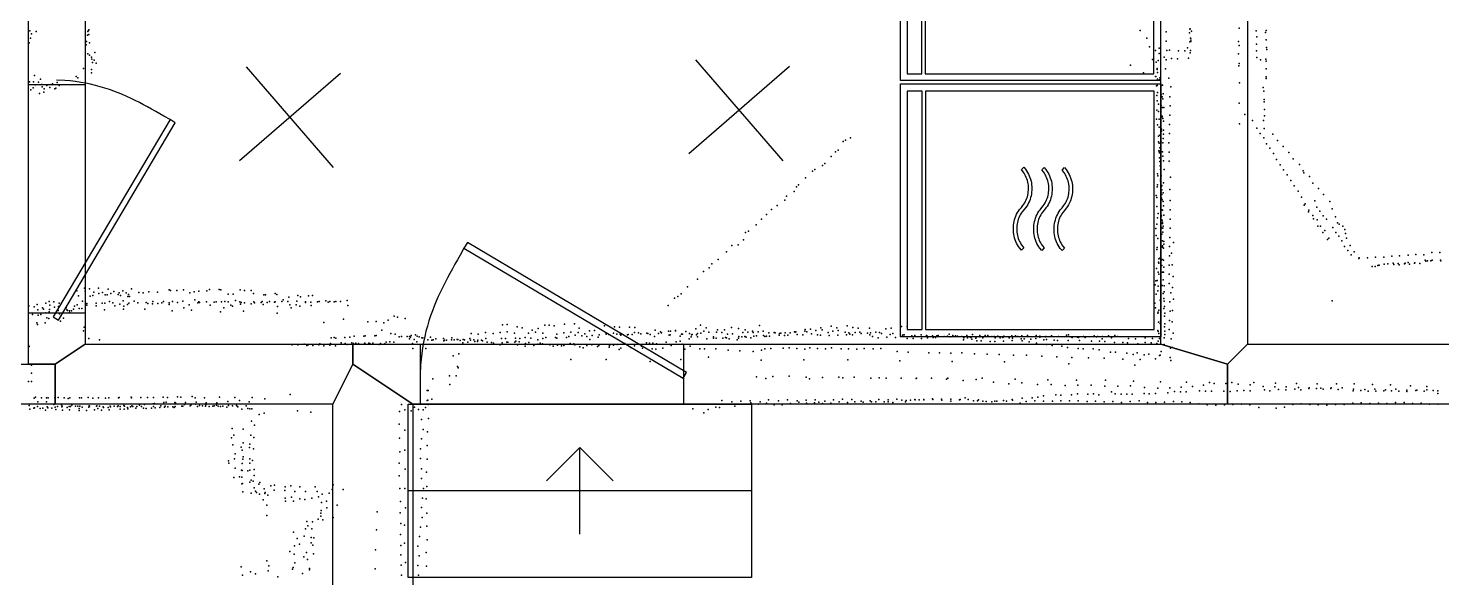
# Model space of a CAD drawing. Header units: millimetres. Extents: x -49251 to 3173, y -44712 to 7447.
# Drawn here: x -8920 to -4682, y -8664 to -7017 of the extents above; entities that cross this region are included whole.
import ezdxf

# ---------------------------------------------------------------- set-up
doc = ezdxf.new("R2010")
doc.units = ezdxf.units.MM
for name, color, linetype in [('DOORS', 7, 'Continuous'), ('OBJECTS', 8, 'Continuous'), ('P', 9, 'Continuous'), ('PANOS', 10, 'Continuous'), ('ROOMS', 1, 'Continuous'), ('STRUCTS', 4, 'Continuous'), ('WALLS', 3, 'Continuous')]:
    doc.layers.add(name, color=color, linetype=linetype)

# ---------------------------------------------------------------- blocks, each defined once
blk = doc.blocks.new('Washer_66')
for points in [[(-344.9, -321.5), (-344.9, 389.3)], [(-344.9, 389.3), (345.2, 389.3)], [(345.2, 389.3), (345.2, -321.5)], [(-324.9, 369.3), (-324.9, -316.5)], [(325.2, 369.3), (-324.9, 369.3)], [(325.2, -316.5), (325.2, 369.3)], [(-75.9, -1.4), (-75.1, 9.1), (-74.1, 15.8), (-72.6, 22.3), (-70.9, 28.7), (-68.8, 35), (-66.4, 41.1), (-63.8, 47.2), (-61, 53.1), (-57.9, 59), (-54.7, 64.8), (-51.3, 70.5), (-47.8, 76.1), (-44.1, 81.7), (-40.4, 87.2), (-36.7, 92.7), (-32.9, 98.2), (-29.2, 103.6), (-25.4, 109), (-21.7, 114.4), (-18.1, 119.8), (-14.6, 125.3), (-11.2, 130.7), (-7.9, 136.1), (1.1, 152.4)], [(1.1, 131.8), (0.8, 131.2), (-2.6, 125.5), (-6.1, 119.9), (-9.7, 114.4), (-13.4, 108.9), (-17.1, 103.4), (-20.9, 97.9), (-24.7, 92.5), (-28.5, 87), (-32.2, 81.6), (-35.8, 76.1), (-39.4, 70.7), (-42.8, 65.2), (-46.1, 59.7), (-49.2, 54.1), (-52.1, 48.5), (-54.8, 42.9), (-57.3, 37.2), (-59.5, 31.4), (-61.4, 25.6), (-63, 19.7), (-64.3, 13.7), (-65.2, 7.6), (-65.9, -1.5)], [(1.1, 152.4), (10.2, 136.1), (13.4, 130.7), (16.8, 125.3), (20.4, 119.9), (24, 114.5), (27.7, 109.1), (31.4, 103.6), (35.2, 98.2), (39, 92.8), (42.7, 87.3), (46.4, 81.8), (50.1, 76.2), (53.6, 70.6), (57, 64.9), (60.2, 59.1), (63.3, 53.2), (66.2, 47.3), (68.8, 41.3), (71.2, 35.1), (73.2, 28.8), (75, 22.4), (76.4, 15.9), (77.5, 9.2), (78.3, -1.3)], [(68.3, -1.4), (67.6, 7.7), (66.7, 13.8), (65.4, 19.8), (63.8, 25.7), (61.8, 31.5), (59.6, 37.3), (57.2, 43), (54.4, 48.6), (51.5, 54.2), (48.4, 59.7), (45.1, 65.3), (41.7, 70.7), (38.1, 76.2), (34.5, 81.6), (30.8, 87.1), (27, 92.5), (23.2, 97.9), (19.4, 103.4), (15.7, 108.9), (12, 114.4), (8.4, 119.9), (4.8, 125.5), (1.4, 131.2), (1.1, 131.8)], [(1, -78.6), (-6.5, -78.3), (-11.4, -77.6), (-16.2, -76.6), (-21, -75.4), (-25.6, -73.8), (-30, -72), (-34.3, -69.9), (-38.5, -67.6), (-42.5, -65), (-46.3, -62.2), (-50, -59.2), (-53.4, -55.9), (-56.6, -52.5), (-59.7, -48.8), (-62.5, -45), (-65, -41), (-67.4, -36.8), (-69.4, -32.5), (-71.2, -28), (-72.8, -23.4), (-74, -18.6), (-74.9, -13.8), (-75.6, -8.8), (-75.9, -1.4)], [(-65.9, -1.5), (-65.6, -8.3), (-65, -12.5), (-64.2, -16.7), (-63.1, -20.8), (-61.7, -24.8), (-60.2, -28.7), (-58.3, -32.5), (-56.3, -36.1), (-54.1, -39.6), (-51.6, -42.9), (-49, -46.1), (-46.1, -49.1), (-43.1, -51.9), (-39.9, -54.5), (-36.6, -57), (-33.1, -59.2), (-29.5, -61.2), (-25.7, -63), (-21.8, -64.6), (-17.8, -65.9), (-13.7, -67), (-9.5, -67.8), (-5.2, -68.3), (1.5, -68.6)], [(78.3, -1.3), (77.9, -9.1), (77.3, -14), (76.3, -18.8), (75.1, -23.6), (73.5, -28.2), (71.7, -32.6), (69.6, -36.9), (67.3, -41.1), (64.7, -45.1), (61.9, -49), (58.9, -52.6), (55.7, -56.1), (52.2, -59.3), (48.6, -62.3), (44.7, -65.1), (40.7, -67.7), (36.6, -70.1), (32.2, -72.1), (27.8, -73.9), (23.2, -75.5), (18.4, -76.7), (13.6, -77.6), (8.6, -78.3), (1, -78.7)], [(1.5, -68.6), (8.1, -68.3), (12.3, -67.7), (16.5, -66.9), (20.6, -65.8), (24.6, -64.4), (28.5, -62.9), (32.2, -61), (35.8, -59), (39.3, -56.7), (42.6, -54.3), (45.8, -51.6), (48.8, -48.8), (51.6, -45.8), (54.2, -42.6), (56.7, -39.2), (58.9, -35.7), (60.9, -32.1), (62.7, -28.3), (64.3, -24.4), (65.6, -20.4), (66.6, -16.3), (67.5, -12.1), (68, -7.8), (68.3, -1.4)], [(-344.9, -390.7), (-344.9, -321.5)], [(-324.9, -316.5), (325.2, -316.5)], [(325.2, -326.5), (-324.9, -326.5)], [(-324.9, -326.5), (-324.9, -370.7)], [(325.2, -370.7), (325.2, -326.5)], [(345.2, -321.5), (345.2, -390.7)], [(-324.9, -370.7), (325.2, -370.7)], [(345.2, -390.7), (-344.9, -390.7)]]:
    blk.add_lwpolyline(points)
blk = doc.blocks.new('Dryer_60')
for points in [[(-344.8, -320.8), (-344.8, 389.9)], [(-344.8, 389.9), (345.2, 389.9)], [(345.2, 389.9), (345.2, -320.8)], [(-324.8, 369.9), (-324.8, -315.8)], [(325.2, 369.9), (-324.8, 369.9)], [(325.2, -315.8), (325.2, 369.9)], [(-116, 101.2), (-110.4, 106.3), (-106.1, 109.6), (-101.7, 112.6), (-97.2, 115.2), (-92.6, 117.5), (-87.8, 119.6), (-83, 121.3), (-78.1, 122.7), (-73.1, 123.8), (-68, 124.6), (-63, 125), (-57.9, 125.2), (-52.8, 125), (-47.8, 124.6), (-42.8, 123.8), (-37.8, 122.8), (-32.9, 121.4), (-28, 119.7), (-23.3, 117.7), (-18.6, 115.4), (-14.1, 112.7), (-9.7, 109.8), (-5.5, 106.6), (0.5, 101.2)], [(-6.2, 93.8), (-11.6, 98.6), (-15.3, 101.5), (-19.1, 104.1), (-23.1, 106.4), (-27.2, 108.5), (-31.3, 110.2), (-35.6, 111.8), (-39.9, 113), (-44.3, 113.9), (-48.7, 114.6), (-53.1, 115.1), (-57.6, 115.2), (-62.1, 115.1), (-66.5, 114.7), (-70.9, 114), (-75.3, 113.1), (-79.7, 111.8), (-83.9, 110.4), (-88.1, 108.6), (-92.2, 106.6), (-96.1, 104.3), (-100, 101.7), (-103.7, 98.9), (-109.3, 93.8), (-116, 101.2)], [(0.5, 101.2), (6.1, 96.1), (9.8, 93.3), (13.7, 90.7), (17.6, 88.4), (21.7, 86.3), (25.9, 84.6), (30.1, 83.1), (34.5, 81.9), (38.8, 80.9), (43.3, 80.3), (47.7, 79.9), (52.2, 79.7), (56.6, 79.9), (61.1, 80.3), (65.5, 81), (69.9, 82), (74.2, 83.2), (78.5, 84.7), (82.6, 86.5), (86.7, 88.5), (90.7, 90.9), (94.5, 93.4), (98.2, 96.3), (103.6, 101.2), (110.3, 93.8), (104.3, 88.4), (100.1, 85.1), (95.7, 82.2), (91.2, 79.6), (86.5, 77.3), (81.8, 75.3), (76.9, 73.6), (72, 72.2), (67, 71.1), (62, 70.4), (56.9, 69.9), (51.9, 69.8), (46.8, 69.9), (41.7, 70.4), (36.7, 71.2), (31.7, 72.3), (26.8, 73.7), (22, 75.4), (17.2, 77.4), (12.6, 79.7), (8.1, 82.4), (3.7, 85.3), (-0.6, 88.6), (-6.2, 93.8)], [(-116.6, 40.2), (-111, 45.3), (-106.7, 48.6), (-102.3, 51.6), (-97.8, 54.2), (-93.2, 56.5), (-88.4, 58.6), (-83.6, 60.3), (-78.7, 61.7), (-73.7, 62.8), (-68.7, 63.6), (-63.6, 64), (-58.5, 64.2), (-53.5, 64.1), (-48.4, 63.6), (-43.4, 62.8), (-38.4, 61.8), (-33.5, 60.4), (-28.6, 58.7), (-23.9, 56.7), (-19.2, 54.4), (-14.7, 51.7), (-10.3, 48.8), (-6.1, 45.6), (-0.1, 40.2)], [(-6.9, 32.8), (-12.2, 37.6), (-15.9, 40.5), (-19.7, 43.1), (-23.7, 45.4), (-27.8, 47.5), (-32, 49.3), (-36.2, 50.8), (-40.5, 52), (-44.9, 53), (-49.3, 53.6), (-53.8, 54.1), (-58.2, 54.2), (-62.7, 54.1), (-67.1, 53.7), (-71.6, 53), (-76, 52.1), (-80.3, 50.9), (-84.5, 49.4), (-88.7, 47.6), (-92.8, 45.6), (-96.8, 43.3), (-100.6, 40.7), (-104.3, 37.9), (-109.9, 32.8), (-116.6, 40.2)], [(-0.1, 40.2), (5.5, 35.1), (9.2, 32.3), (13, 29.7), (17, 27.4), (21.1, 25.4), (25.3, 23.6), (29.5, 22.1), (33.8, 20.9), (38.2, 20), (42.6, 19.3), (47.1, 18.9), (51.6, 18.8), (56, 18.9), (60.5, 19.3), (64.9, 20), (69.3, 21), (73.6, 22.2), (77.8, 23.7), (82, 25.5), (86.1, 27.5), (90, 29.9), (93.9, 32.4), (97.6, 35.3), (102.9, 40.2), (109.7, 32.8), (103.7, 27.4), (99.5, 24.1), (95.1, 21.2), (90.6, 18.6), (85.9, 16.3), (81.2, 14.3), (76.3, 12.6), (71.4, 11.2), (66.4, 10.1), (61.4, 9.4), (56.3, 8.9), (51.2, 8.8), (46.2, 8.9), (41.1, 9.4), (36.1, 10.2), (31.1, 11.3), (26.2, 12.7), (21.4, 14.4), (16.6, 16.4), (12, 18.7), (7.5, 21.4), (3.1, 24.3), (-1.2, 27.7), (-6.9, 32.8)], [(-117.3, -20.8), (-111.6, -15.7), (-107.3, -12.4), (-103, -9.4), (-98.5, -6.8), (-93.8, -4.4), (-89.1, -2.4), (-84.2, -0.7), (-79.3, 0.7), (-74.3, 1.8), (-69.3, 2.6), (-64.2, 3), (-59.2, 3.2), (-54.1, 3.1), (-49, 2.6), (-44, 1.8), (-39, 0.8), (-34.1, -0.6), (-29.3, -2.3), (-24.5, -4.3), (-19.9, -6.6), (-15.3, -9.3), (-11, -12.2), (-6.7, -15.4), (-0.8, -20.8)], [(-7.5, -28.2), (-12.8, -23.4), (-16.5, -20.5), (-20.4, -17.9), (-24.3, -15.6), (-28.4, -13.5), (-32.6, -11.7), (-36.8, -10.2), (-41.2, -9), (-45.5, -8), (-50, -7.4), (-54.4, -6.9), (-58.9, -6.8), (-63.3, -6.9), (-67.8, -7.3), (-72.2, -8), (-76.6, -8.9), (-80.9, -10.1), (-85.2, -11.6), (-89.3, -13.4), (-93.4, -15.4), (-97.4, -17.7), (-101.2, -20.3), (-104.9, -23.1), (-110.6, -28.2), (-117.3, -20.8)], [(-0.8, -20.8), (4.9, -25.9), (8.5, -28.7), (12.4, -31.3), (16.4, -33.6), (20.5, -35.6), (24.6, -37.4), (28.9, -38.9), (33.2, -40.1), (37.6, -41), (42, -41.7), (46.5, -42.1), (50.9, -42.2), (55.4, -42.1), (59.8, -41.7), (64.3, -41), (68.6, -40), (73, -38.8), (77.2, -37.3), (81.4, -35.5), (85.5, -33.5), (89.4, -31.1), (93.3, -28.5), (97, -25.7), (102.3, -20.8), (109, -28.2), (103.1, -33.6), (98.8, -36.8), (94.5, -39.8), (89.9, -42.4), (85.3, -44.7), (80.5, -46.7), (75.7, -48.4), (70.8, -49.8), (65.8, -50.9), (60.8, -51.6), (55.7, -52.1), (50.6, -52.2), (45.6, -52.1), (40.5, -51.6), (35.5, -50.8), (30.5, -49.7), (25.6, -48.3), (20.7, -46.6), (16, -44.6), (11.3, -42.3), (6.8, -39.6), (2.4, -36.7), (-1.8, -33.3), (-7.5, -28.2)], [(-344.8, -390.1), (-344.8, -320.8)], [(-324.8, -315.8), (325.2, -315.8)], [(-324.8, -325.8), (-324.8, -370.1)], [(325.2, -325.8), (-324.8, -325.8)], [(325.2, -370.1), (325.2, -325.8)], [(345.2, -320.8), (345.2, -390.1)], [(-324.8, -370.1), (325.2, -370.1)], [(345.2, -390.1), (-344.8, -390.1)]]:
    blk.add_lwpolyline(points)
blk = doc.blocks.new('1-Standard_3C')
for points in [[(-403.982, 5.64828), (253.382, 394.931), (263.573, 377.722), (-393.791, -11.5606), (-403.982, 5.64828)], [(263.573, 377.722), (275.367, 357.142), (283.15, 343.495), (290.844, 329.879), (298.429, 316.269), (305.882, 302.642), (313.184, 288.973), (320.313, 275.239), (327.249, 261.416), (333.971, 247.479), (340.456, 233.405), (346.686, 219.17), (352.638, 204.75), (358.291, 190.121), (363.626, 175.258), (368.62, 160.139), (373.253, 144.738), (377.503, 129.032), (381.351, 112.998), (384.774, 96.6102), (387.752, 79.8457), (390.265, 62.6802), (392.29, 45.0899), (393.807, 27.0508), (395.085, -0.90191)]]:
    blk.add_lwpolyline(points)

msp = doc.modelspace()

# ---------------------------------------------------------------- linework, layer by layer
at = {"layer": 'DOORS'}
for points in [[(-8919.4, -7870.7), (-8919.4, -7185.4), (-8749.4, -7185.4), (-8749.4, -7870.7), (-8919.4, -7870.7)], [(-7744.1, -7964.4), (-6955.6, -7964.4), (-6955.6, -8144.4), (-7744.1, -8144.4), (-7744.1, -7964.4)]]:
    msp.add_lwpolyline(points, dxfattribs=at)
at = {"layer": 'P'}
for p in [(-8915, -7025), (-8910, -7034), (-8896, -7027), (-8741, -7027), (-8739, -7024), (-8738, -7022), (-5586, -7024), (-5508, -7028), (-5438, -7031), (-5437, -7020), (-5436, -7019), (-5432, -7026), (-5289, -7017), (-5238, -7025), (-5210, -7030), (-5208, -7024), (-8917, -7061), (-8913, -7047), (-8746, -7067), (-8745, -7057), (-8742, -7038), (-8738, -7036), (-8736, -7061), (-5566, -7047), (-5558, -7073), (-5508, -7056), (-5444, -7076), (-5437, -7058), (-5435, -7047), (-5434, -7049), (-5434, -7055), (-5434, -7057), (-5291, -7057), (-5289, -7069), (-5237, -7065), (-5236, -7043), (-5208, -7052), (-5207, -7075), (-8741, -7094), (-8736, -7098), (-8730, -7104), (-8729, -7110), (-8722, -7113), (-8720, -7090), (-5549, -7111), (-5540, -7084), (-5538, -7119), (-5532, -7114), (-5529, -7077), (-5529, -7093), (-5514, -7104), (-5508, -7112), (-5506, -7084), (-5498, -7083), (-5492, -7108), (-5474, -7109), (-5471, -7085), (-5452, -7085), (-5441, -7107), (-5436, -7091), (-5435, -7084), (-5435, -7084), (-5291, -7094), (-5237, -7085), (-5236, -7105), (-5225, -7112), (-5209, -7110), (-5208, -7116), (-5206, -7081), (-8901, -7159), (-8754, -7138), (-8730, -7141), (-8730, -7151), (-8727, -7120), (-8716, -7122), (-5615, -7128), (-5576, -7151), (-5535, -7138), (-5535, -7141), (-5534, -7150), (-5510, -7139), (-5290, -7130), (-5289, -7123), (-5208, -7139), (-8916, -7178), (-8912, -7202), (-8905, -7196), (-8904, -7178), (-8899, -7187), (-8889, -7179), (-8883, -7170), (-8879, -7186), (-8878, -7193), (-8872, -7199), (-8864, -7189), (-8855, -7195), (-8847, -7184), (-8840, -7199), (-8837, -7197), (-8833, -7180), (-8827, -7189), (-8776, -7162), (-8771, -7166), (-5540, -7162), (-5539, -7162), (-5537, -7190), (-5535, -7189), (-5534, -7170), (-5528, -7172), (-5527, -7166), (-5525, -7175), (-5524, -7191), (-5519, -7188), (-5500, -7167), (-5494, -7193), (-5288, -7181), (-5217, -7195), (-5208, -7163), (-5208, -7168), (-8886, -7213), (-8873, -7209), (-5536, -7218), (-5535, -7234), (-5534, -7210), (-5531, -7244), (-5523, -7216), (-5520, -7222), (-5518, -7228), (-5517, -7214), (-5497, -7222), (-5289, -7241), (-5215, -7206), (-5214, -7230), (-5214, -7237), (-5536, -7262), (-5531, -7266), (-5523, -7248), (-5520, -7280), (-5520, -7282), (-5519, -7254), (-5518, -7287), (-5515, -7254), (-5497, -7277), (-5496, -7249), (-5272, -7275), (-5213, -7260), (-5213, -7279), (-5537, -7289), (-5534, -7306), (-5529, -7289), (-5529, -7313), (-5522, -7319), (-5522, -7325), (-5516, -7295), (-5516, -7322), (-5498, -7305), (-5288, -7303), (-5249, -7293), (-5236, -7316), (-5216, -7293), (-5214, -7317), (-6477, -7356), (-6470, -7352), (-6455, -7345), (-5531, -7340), (-5531, -7357), (-5529, -7361), (-5527, -7337), (-5524, -7350), (-5523, -7357), (-5518, -7360), (-5517, -7347), (-5516, -7334), (-5500, -7360), (-5498, -7332), (-5226, -7332), (-5215, -7345), (-5207, -7363), (-5189, -7334), (-5175, -7353), (-5158, -7371), (-6513, -7401), (-6500, -7387), (-6492, -7382), (-5530, -7384), (-5529, -7387), (-5528, -7390), (-5528, -7405), (-5527, -7375), (-5525, -7383), (-5519, -7387), (-5518, -7400), (-5516, -7414), (-5499, -7388), (-5499, -7415), (-5197, -7376), (-5187, -7392), (-5178, -7410), (-5141, -7389), (-5128, -7408), (-6569, -7445), (-6562, -7440), (-6539, -7428), (-6532, -7422), (-5534, -7453), (-5527, -7416), (-5526, -7429), (-5525, -7440), (-5525, -7440), (-5524, -7416), (-5514, -7440), (-5167, -7426), (-5157, -7441), (-5146, -7456), (-5109, -7425), (-5098, -7444), (-5096, -7450), (-6617, -7492), (-6611, -7486), (-6590, -7465), (-5535, -7492), (-5534, -7486), (-5533, -7459), (-5525, -7469), (-5525, -7474), (-5523, -7459), (-5522, -7491), (-5521, -7488), (-5516, -7480), (-5497, -7500), (-5495, -7463), (-5135, -7473), (-5125, -7489), (-5079, -7461), (-5069, -7481), (-5052, -7497), (-6652, -7532), (-6647, -7520), (-6624, -7506), (-5538, -7518), (-5536, -7524), (-5523, -7508), (-5522, -7526), (-5521, -7501), (-5521, -7515), (-5520, -7531), (-5517, -7510), (-5517, -7536), (-5496, -7533), (-5113, -7505), (-5103, -7523), (-5063, -7534), (-5037, -7515), (-5018, -7536), (-6706, -7575), (-6691, -7560), (-6675, -7548), (-5536, -7551), (-5534, -7585), (-5532, -7572), (-5523, -7560), (-5522, -7579), (-5521, -7561), (-5519, -7562), (-5516, -7549), (-5515, -7577), (-5496, -7561), (-5095, -7547), (-5092, -7543), (-5082, -7567), (-5081, -7562), (-5069, -7578), (-5057, -7553), (-5048, -7565), (-5038, -7579), (-5011, -7558), (-5001, -7582), (-6760, -7625), (-6737, -7606), (-6721, -7589), (-5539, -7617), (-5536, -7604), (-5521, -7615), (-5520, -7592), (-5519, -7598), (-5519, -7602), (-5518, -7616), (-5517, -7610), (-5496, -7589), (-5496, -7616), (-5067, -7588), (-5056, -7591), (-5054, -7610), (-5046, -7610), (-5033, -7623), (-5028, -7589), (-5009, -7614), (-4995, -7600), (-4990, -7604), (-4979, -7610), (-4973, -7620), (-6810, -7668), (-6791, -7666), (-6775, -7651), (-6769, -7629), (-5538, -7638), (-5533, -7647), (-5521, -7634), (-5519, -7654), (-5519, -7669), (-5518, -7628), (-5518, -7628), (-5515, -7656), (-5515, -7664), (-5497, -7644), (-5486, -7659), (-5039, -7629), (-5025, -7650), (-5021, -7646), (-5000, -7629), (-4991, -7640), (-4982, -7654), (-4971, -7632), (-4968, -7646), (-4957, -7668), (-6851, -7710), (-6826, -7687), (-5536, -7680), (-5535, -7674), (-5530, -7708), (-5526, -7705), (-5524, -7681), (-5520, -7710), (-5519, -7673), (-5516, -7676), (-5516, -7712), (-5498, -7671), (-5498, -7699), (-5492, -7691), (-4974, -7671), (-4964, -7683), (-4954, -7696), (-4945, -7687), (-4931, -7707), (-4930, -7705), (-4905, -7705), (-4881, -7703), (-4856, -7703), (-4832, -7700), (-4809, -7699), (-4783, -7697), (-4760, -7695), (-4736, -7696), (-4732, -7712), (-4712, -7689), (-4711, -7712), (-4688, -7689), (-4686, -7712), (-6895, -7746), (-6878, -7735), (-6870, -7723), (-5537, -7737), (-5532, -7748), (-5531, -7718), (-5530, -7721), (-5530, -7754), (-5521, -7728), (-5519, -7748), (-5516, -7748), (-5515, -7733), (-5499, -7727), (-5499, -7754), (-5490, -7726), (-4891, -7731), (-4882, -7731), (-4874, -7728), (-4870, -7727), (-4855, -7724), (-4844, -7723), (-4828, -7721), (-4826, -7725), (-4813, -7722), (-4810, -7726), (-4794, -7723), (-4792, -7721), (-4783, -7719), (-4779, -7724), (-4764, -7721), (-4763, -7720), (-4748, -7722), (-4730, -7715), (-4725, -7714), (-4715, -7714), (-4685, -7714), (-8751, -7796), (-8709, -7796), (-6943, -7792), (-6913, -7769), (-5541, -7786), (-5539, -7774), (-5535, -7773), (-5532, -7790), (-5520, -7788), (-5517, -7771), (-5514, -7789), (-5499, -7782), (-5489, -7794), (-5487, -7761), (-8857, -7836), (-8843, -7837), (-8774, -7804), (-8769, -7819), (-8757, -7835), (-8749, -7805), (-8736, -7798), (-8734, -7820), (-8726, -7818), (-8723, -7808), (-8708, -7812), (-8697, -7809), (-8689, -7816), (-8683, -7816), (-8680, -7799), (-8676, -7836), (-8672, -7812), (-8663, -7806), (-8650, -7815), (-8647, -7810), (-8643, -7818), (-8636, -7804), (-8635, -7834), (-8626, -7810), (-8621, -7821), (-8619, -7815), (-8616, -7821), (-8610, -7798), (-8602, -7835), (-8588, -7809), (-8575, -7810), (-8566, -7839), (-8558, -7807), (-8546, -7836), (-8532, -7808), (-8514, -7836), (-8497, -7801), (-8493, -7803), (-8487, -7836), (-8474, -7803), (-8472, -7839), (-8456, -7835), (-8454, -7801), (-8435, -7810), (-8422, -7807), (-8420, -7831), (-8408, -7805), (-8408, -7837), (-8406, -7839), (-8385, -7837), (-8384, -7804), (-8376, -7800), (-8362, -7838), (-8356, -7837), (-8347, -7800), (-8342, -7801), (-8340, -7837), (-8330, -7836), (-8320, -7814), (-8320, -7837), (-8305, -7814), (-8298, -7833), (-8285, -7837), (-8284, -7801), (-8281, -7839), (-8271, -7803), (-8251, -7803), (-8244, -7812), (-8243, -7837), (-8221, -7839), (-8218, -7836), (-8213, -7816), (-8208, -7816), (-8203, -7839), (-8196, -7836), (-8182, -7838), (-8180, -7812), (-8180, -7837), (-8175, -7815), (-8160, -7836), (-8156, -7831), (-8142, -7836), (-8139, -7823), (-8115, -7835), (-8112, -7818), (-8104, -7822), (-8089, -7837), (-8089, -7839), (-8080, -7819), (-8073, -7838), (-8068, -7818), (-8053, -7837), (-8048, -7836), (-8028, -7834), (-8021, -7838), (-8016, -7836), (-8003, -7837), (-7998, -7836), (-7984, -7836), (-7964, -7833), (-6982, -7826), (-6972, -7821), (-6962, -7813), (-5538, -7814), (-5533, -7804), (-5526, -7832), (-5517, -7812), (-5515, -7827), (-5514, -7807), (-5514, -7835), (-5497, -7837), (-5494, -7810), (-5486, -7829), (-5011, -7834), (-8918, -7849), (-8907, -7875), (-8902, -7852), (-8893, -7845), (-8891, -7861), (-8890, -7877), (-8882, -7875), (-8877, -7855), (-8874, -7859), (-8867, -7841), (-8867, -7870), (-8857, -7867), (-8856, -7860), (-8855, -7847), (-8841, -7853), (-8830, -7863), (-8829, -7851), (-8827, -7841), (-8826, -7873), (-8806, -7855), (-8804, -7861), (-8802, -7863), (-8796, -7864), (-8796, -7869), (-8790, -7864), (-8784, -7859), (-8781, -7850), (-8773, -7846), (-8767, -7857), (-8759, -7857), (-8744, -7842), (-8744, -7847), (-8716, -7841), (-8716, -7849), (-8698, -7841), (-8691, -7861), (-8690, -7841), (-8666, -7840), (-8660, -7849), (-8645, -7844), (-8634, -7859), (-8633, -7850), (-8622, -7845), (-8618, -7841), (-8591, -7840), (-8591, -7840), (-8570, -7859), (-8561, -7842), (-8547, -7843), (-8531, -7842), (-8519, -7840), (-8497, -7840), (-8497, -7845), (-8488, -7864), (-8453, -7855), (-8437, -7846), (-8430, -7862), (-8411, -7840), (-8374, -7847), (-8343, -7867), (-8333, -7855), (-8312, -7847), (-8307, -7850), (-8283, -7844), (-8274, -7865), (-8271, -7840), (-8251, -7843), (-8241, -7840), (-8215, -7845), (-8174, -7871), (-8173, -7851), (-8136, -7846), (-8132, -7855), (-8117, -7846), (-8106, -7850), (-8072, -7848), (-7962, -7848), (-7823, -7880), (-7001, -7848), (-5542, -7841), (-5540, -7855), (-5533, -7871), (-5532, -7868), (-5530, -7862), (-5515, -7857), (-5513, -7851), (-5513, -7880), (-5512, -7871), (-5496, -7865), (-5489, -7863), (-8894, -7900), (-8892, -7905), (-8869, -7900), (-8864, -7885), (-8858, -7887), (-8823, -7895), (-8814, -7886), (-8754, -7924), (-8752, -7913), (-8034, -7899), (-7975, -7889), (-7902, -7897), (-7877, -7896), (-7860, -7922), (-7854, -7900), (-7841, -7892), (-7813, -7883), (-7790, -7887), (-7498, -7906), (-7484, -7905), (-7454, -7912), (-7439, -7915), (-7409, -7922), (-7391, -7917), (-7371, -7907), (-7358, -7907), (-7343, -7909), (-7312, -7904), (-7282, -7903), (-7268, -7916), (-7237, -7924), (-7222, -7923), (-7192, -7909), (-7162, -7912), (-7147, -7913), (-7117, -7913), (-7101, -7914), (-7040, -7922), (-6979, -7923), (-6979, -7924), (-6918, -7918), (-6904, -7907), (-6887, -7915), (-6853, -7921), (-6832, -7921), (-6811, -7914), (-6790, -7917), (-6770, -7921), (-6727, -7908), (-6591, -7920), (-6575, -7919), (-6559, -7923), (-6544, -7915), (-6540, -7921), (-6513, -7910), (-6496, -7915), (-6492, -7923), (-6465, -7909), (-6448, -7914), (-6432, -7916), (-6398, -7916), (-6349, -7918), (-6333, -7916), (-6302, -7911), (-6285, -7911), (-5533, -7923), (-5531, -7898), (-5526, -7902), (-5525, -7895), (-5513, -7912), (-5512, -7903), (-5499, -7920), (-5498, -7893), (-5490, -7897), (-8738, -7947), (-8706, -7951), (-8129, -7966), (-8112, -7966), (-8093, -7964), (-8081, -7966), (-8049, -7966), (-8046, -7963), (-8014, -7962), (-8012, -7945), (-8003, -7944), (-7998, -7946), (-7982, -7960), (-7971, -7944), (-7970, -7962), (-7964, -7965), (-7956, -7943), (-7950, -7960), (-7945, -7962), (-7943, -7940), (-7938, -7961), (-7930, -7962), (-7914, -7940), (-7913, -7964), (-7911, -7961), (-7910, -7939), (-7899, -7961), (-7896, -7962), (-7887, -7961), (-7881, -7939), (-7877, -7938), (-7868, -7965), (-7864, -7962), (-7851, -7963), (-7847, -7958), (-7836, -7957), (-7833, -7932), (-7824, -7958), (-7820, -7934), (-7808, -7942), (-7801, -7941), (-7784, -7941), (-7777, -7941), (-7777, -7948), (-7774, -7943), (-7772, -7938), (-7768, -7962), (-7763, -7950), (-7759, -7936), (-7755, -7957), (-7754, -7940), (-7748, -7942), (-7740, -7945), (-7737, -7945), (-7722, -7951), (-7714, -7943), (-7710, -7952), (-7706, -7951), (-7698, -7948), (-7675, -7947), (-7674, -7954), (-7672, -7952), (-7666, -7952), (-7651, -7951), (-7650, -7945), (-7643, -7951), (-7634, -7950), (-7632, -7950), (-7625, -7953), (-7617, -7960), (-7616, -7950), (-7612, -7951), (-7602, -7958), (-7596, -7947), (-7594, -7952), (-7592, -7932), (-7584, -7951), (-7581, -7956), (-7573, -7956), (-7572, -7952), (-7571, -7934), (-7561, -7952), (-7558, -7954), (-7549, -7929), (-7548, -7947), (-7544, -7958), (-7531, -7959), (-7526, -7932), (-7525, -7961), (-7505, -7929), (-7505, -7966), (-7501, -7947), (-7499, -7960), (-7489, -7947), (-7485, -7958), (-7484, -7927), (-7482, -7958), (-7462, -7931), (-7461, -7958), (-7459, -7946), (-7458, -7955), (-7453, -7966), (-7448, -7957), (-7446, -7947), (-7430, -7944), (-7429, -7962), (-7420, -7931), (-7419, -7959), (-7413, -7946), (-7399, -7928), (-7392, -7951), (-7392, -7964), (-7385, -7961), (-7378, -7963), (-7377, -7931), (-7377, -7947), (-7368, -7944), (-7356, -7966), (-7339, -7944), (-7335, -7934), (-7335, -7946), (-7314, -7930), (-7306, -7944), (-7299, -7941), (-7295, -7962), (-7293, -7928), (-7284, -7963), (-7281, -7966), (-7280, -7937), (-7271, -7929), (-7260, -7939), (-7251, -7933), (-7245, -7941), (-7236, -7950), (-7230, -7966), (-7229, -7938), (-7211, -7943), (-7208, -7936), (-7187, -7931), (-7187, -7934), (-7179, -7935), (-7165, -7931), (-7155, -7934), (-7154, -7965), (-7145, -7934), (-7143, -7937), (-7131, -7962), (-7123, -7936), (-7121, -7935), (-7109, -7935), (-7102, -7929), (-7090, -7930), (-7083, -7933), (-7066, -7960), (-7065, -7931), (-7062, -7932), (-7057, -7961), (-7055, -7935), (-7047, -7961), (-7042, -7941), (-7036, -7963), (-7030, -7932), (-7024, -7927), (-7021, -7930), (-7007, -7958), (-7000, -7925), (-6998, -7937), (-6995, -7936), (-6994, -7925), (-6977, -7957), (-6965, -7940), (-6965, -7955), (-6961, -7934), (-6959, -7964), (-6958, -7934), (-6948, -7926), (-6938, -7948), (-6937, -7932), (-6932, -7942), (-6931, -7936), (-6929, -7935), (-6916, -7936), (-6913, -7932), (-6913, -7942), (-6903, -7931), (-6894, -7925), (-6885, -7948), (-6879, -7928), (-6865, -7942), (-6865, -7946), (-6857, -7946), (-6856, -7928), (-6840, -7929), (-6837, -7946), (-6829, -7944), (-6826, -7945), (-6823, -7934), (-6818, -7948), (-6808, -7933), (-6794, -7951), (-6790, -7946), (-6789, -7941), (-6780, -7942), (-6777, -7929), (-6771, -7941), (-6767, -7943), (-6762, -7928), (-6753, -7945), (-6748, -7925), (-6746, -7929), (-6744, -7940), (-6736, -7939), (-6731, -7927), (-6716, -7925), (-6715, -7938), (-6711, -7941), (-6706, -7940), (-6699, -7930), (-6697, -7940), (-6684, -7929), (-6681, -7930), (-6669, -7937), (-6668, -7932), (-6664, -7931), (-6653, -7938), (-6651, -7930), (-6643, -7937), (-6636, -7930), (-6623, -7927), (-6621, -7928), (-6619, -7927), (-6615, -7935), (-6598, -7936), (-6592, -7925), (-6586, -7927), (-6572, -7933), (-6554, -7936), (-6545, -7937), (-6522, -7929), (-6519, -7938), (-6508, -7925), (-6493, -7937), (-6471, -7928), (-6467, -7936), (-6460, -7930), (-6457, -7934), (-6449, -7936), (-6441, -7929), (-6427, -7928), (-6423, -7932), (-6404, -7931), (-6397, -7936), (-6395, -7930), (-6389, -7941), (-6379, -7928), (-6372, -7945), (-6368, -7929), (-6362, -7932), (-6346, -7943), (-6336, -7935), (-6328, -7932), (-6320, -7944), (-6299, -7937), (-6295, -7936), (-6294, -7936), (-6285, -7947), (-6271, -7939), (-6267, -7947), (-6262, -7938), (-6243, -7936), (-6242, -7947), (-6227, -7938), (-6225, -7940), (-6224, -7945), (-6209, -7939), (-6207, -7944), (-6200, -7944), (-6196, -7939), (-6192, -7938), (-6174, -7941), (-6164, -7940), (-6159, -7934), (-6156, -7942), (-6148, -7938), (-6140, -7939), (-6134, -7940), (-6121, -7941), (-6116, -7951), (-6115, -7945), (-6106, -7938), (-6104, -7945), (-6097, -7942), (-6094, -7944), (-6091, -7949), (-6089, -7935), (-6079, -7946), (-6077, -7942), (-6076, -7954), (-6067, -7938), (-6067, -7942), (-6063, -7954), (-6058, -7945), (-6051, -7938), (-6043, -7938), (-6036, -7956), (-6031, -7941), (-6024, -7941), (-6022, -7956), (-6021, -7945), (-6013, -7940), (-6006, -7945), (-5998, -7944), (-5997, -7943), (-5996, -7955), (-5995, -7940), (-5979, -7945), (-5971, -7939), (-5970, -7953), (-5969, -7946), (-5960, -7939), (-5953, -7941), (-5943, -7948), (-5941, -7939), (-5940, -7954), (-5934, -7948), (-5924, -7938), (-5924, -7941), (-5919, -7957), (-5914, -7949), (-5899, -7947), (-5898, -7938), (-5897, -7961), (-5887, -7940), (-5887, -7943), (-5875, -7951), (-5870, -7942), (-5869, -7941), (-5867, -7950), (-5867, -7965), (-5852, -7939), (-5851, -7940), (-5844, -7952), (-5834, -7953), (-5831, -7941), (-5807, -7937), (-5802, -7953), (-5801, -7936), (-5793, -7942), (-5790, -7944), (-5774, -7943), (-5771, -7944), (-5768, -7953), (-5756, -7941), (-5751, -7944), (-5732, -7955), (-5724, -7939), (-5717, -7942), (-5713, -7941), (-5708, -7955), (-5700, -7948), (-5699, -7941), (-5692, -7956), (-5681, -7939), (-5672, -7945), (-5663, -7959), (-5662, -7938), (-5654, -7941), (-5638, -7959), (-5624, -7960), (-5621, -7947), (-5600, -7948), (-5593, -7963), (-5571, -7945), (-5571, -7959), (-5553, -7960), (-5549, -7947), (-5536, -7962), (-5532, -7926), (-5532, -7955), (-5530, -7932), (-5528, -7947), (-5514, -7945), (-5514, -7965), (-5512, -7925), (-5512, -7935), (-5493, -7948), (-5487, -7931), (-8919, -7967), (-8917, -7971), (-8085, -7968), (-8067, -7968), (-8034, -7969), (-8016, -7967), (-7999, -7969), (-7767, -7977), (-7728, -7977), (-7646, -7999), (-7629, -7993), (-7430, -7970), (-7404, -7968), (-7346, -7970), (-7333, -7967), (-7321, -7969), (-7314, -7968), (-7266, -7972), (-7256, -7975), (-7245, -7968), (-7213, -7971), (-7209, -7968), (-7178, -7973), (-7177, -7968), (-7165, -7967), (-7148, -7980), (-7143, -7976), (-7113, -7974), (-7102, -7969), (-7081, -7970), (-7078, -7976), (-7049, -7978), (-7038, -7979), (-7017, -7976), (-6992, -7968), (-6951, -7979), (-6935, -7970), (-6906, -7978), (-6892, -7978), (-6880, -8003), (-6858, -7978), (-6821, -7982), (-6786, -7984), (-6746, -7986), (-6721, -7982), (-6711, -7978), (-6693, -7977), (-6657, -7976), (-6639, -7975), (-6616, -7977), (-6592, -7979), (-6577, -7975), (-6554, -7977), (-6530, -7978), (-6512, -7975), (-6483, -7978), (-6461, -7978), (-6436, -7979), (-6414, -7977), (-6387, -7978), (-6364, -7977), (-6315, -7986), (-6282, -7988), (-6220, -7990), (-6188, -7990), (-6154, -7991), (-6121, -7990), (-6083, -7993), (-6045, -7994), (-6009, -7995), (-5966, -7997), (-5927, -7997), (-5881, -8000), (-5850, -7968), (-5836, -8002), (-5821, -7970), (-5804, -7974), (-5791, -8004), (-5772, -7977), (-5757, -7978), (-5741, -8005), (-5727, -7978), (-5709, -7981), (-5694, -8006), (-5675, -7988), (-5660, -7988), (-5626, -7991), (-5607, -7995), (-5595, -7990), (-5574, -7996), (-5560, -7994), (-5540, -8008), (-5528, -7998), (-5526, -7997), (-5523, -7986), (-5496, -8004), (-5495, -7976), (-5489, -7974), (-8910, -8027), (-8910, -8051), (-7633, -8031), (-7631, -8035), (-7293, -8010), (-7187, -8010), (-7055, -8016), (-6963, -8010), (-6722, -8012), (-6595, -8011), (-6463, -8011), (-6307, -8014), (-6150, -8016), (-5993, -8017), (-5800, -8023), (-5638, -8009), (-5602, -8027), (-5586, -8010), (-5494, -8013), (-8919, -8076), (-8910, -8076), (-7707, -8068), (-7657, -8059), (-7656, -8085), (-7637, -8059), (-6736, -8062), (-6708, -8067), (-6688, -8061), (-6639, -8060), (-6588, -8063), (-6578, -8068), (-6539, -8064), (-6490, -8063), (-6478, -8065), (-6444, -8063), (-6394, -8066), (-6369, -8065), (-6348, -8066), (-6303, -8066), (-6258, -8067), (-6257, -8066), (-6212, -8066), (-6167, -8069), (-6163, -8066), (-6117, -8073), (-6078, -8070), (-6060, -8066), (-6026, -8078), (-5980, -8083), (-5961, -8069), (-5941, -8080), (-5894, -8085), (-5863, -8071), (-5853, -8085), (-5811, -8088), (-5777, -8072), (-5773, -8087), (-5733, -8087), (-5692, -8090), (-5690, -8072), (-5653, -8090), (-5615, -8089), (-5606, -8075), (-5525, -8077), (-5463, -8093), (-5447, -8078), (-5429, -8091), (-5396, -8087), (-5378, -8079), (-5364, -8082), (-5329, -8082), (-5311, -8079), (-5292, -8084), (-5256, -8086), (-5245, -8079), (-5217, -8091), (-5183, -8092), (-5181, -8081), (-5149, -8092), (-5118, -8082), (-5056, -8083), (-4998, -8083), (-4945, -8083), (-4890, -8085), (-4836, -8086), (-4776, -8089), (-4727, -8091), (-8902, -8126), (-8898, -8123), (-8880, -8125), (-8865, -8125), (-8860, -8125), (-8840, -8125), (-8830, -8124), (-8812, -8125), (-8800, -8127), (-8795, -8125), (-8766, -8125), (-8760, -8125), (-8740, -8124), (-8726, -8126), (-8709, -8125), (-8688, -8126), (-8678, -8125), (-8649, -8125), (-8647, -8124), (-8611, -8123), (-8610, -8125), (-8582, -8124), (-8562, -8124), (-8544, -8124), (-8515, -8123), (-8502, -8124), (-8472, -8122), (-8462, -8123), (-8428, -8121), (-8419, -8125), (-8391, -8125), (-8346, -8123), (-8321, -8136), (-8300, -8124), (-8286, -8133), (-8248, -8124), (-8210, -8128), (-8135, -8115), (-7724, -8103), (-7724, -8133), (-7722, -8132), (-7721, -8103), (-7710, -8129), (-6840, -8133), (-6783, -8135), (-6755, -8134), (-6700, -8131), (-6671, -8134), (-6644, -8131), (-6615, -8134), (-6588, -8132), (-6561, -8131), (-6532, -8135), (-6506, -8131), (-6479, -8129), (-6451, -8130), (-6423, -8135), (-6396, -8134), (-6370, -8130), (-6342, -8131), (-6316, -8129), (-6301, -8132), (-6288, -8133), (-6275, -8132), (-6262, -8130), (-6261, -8131), (-6249, -8131), (-6235, -8130), (-6235, -8131), (-6209, -8128), (-6208, -8130), (-6182, -8129), (-6181, -8132), (-6154, -8129), (-6154, -8135), (-6128, -8131), (-6126, -8130), (-6111, -8125), (-6102, -8130), (-6086, -8134), (-6074, -8134), (-6071, -8131), (-6058, -8135), (-6048, -8136), (-6022, -8135), (-6016, -8135), (-5996, -8133), (-5987, -8135), (-5970, -8130), (-5969, -8132), (-5940, -8126), (-5928, -8136), (-5910, -8125), (-5902, -8134), (-5893, -8123), (-5876, -8119), (-5876, -8135), (-5849, -8135), (-5839, -8116), (-5824, -8117), (-5824, -8134), (-5798, -8134), (-5792, -8116), (-5774, -8113), (-5772, -8134), (-5745, -8136), (-5743, -8114), (-5726, -8113), (-5720, -8135), (-5710, -8116), (-5672, -8107), (-5668, -8136), (-5661, -8113), (-5643, -8114), (-5626, -8114), (-5616, -8136), (-5610, -8114), (-5589, -8134), (-5574, -8112), (-5573, -8094), (-5559, -8113), (-5540, -8112), (-5533, -8096), (-5503, -8110), (-5497, -8095), (-5486, -8136), (-5483, -8106), (-5465, -8107), (-5448, -8107), (-5408, -8104), (-5390, -8105), (-5372, -8105), (-5335, -8105), (-5316, -8106), (-5295, -8104), (-5275, -8103), (-5256, -8104), (-5213, -8101), (-5197, -8104), (-5172, -8100), (-5150, -8101), (-5123, -8099), (-5112, -8094), (-5105, -8101), (-5081, -8097), (-5080, -8095), (-5058, -8097), (-5045, -8096), (-5038, -8099), (-5015, -8097), (-5014, -8095), (-4993, -8100), (-4981, -8095), (-4948, -8104), (-4947, -8099), (-4925, -8103), (-4913, -8100), (-4903, -8105), (-4883, -8099), (-4880, -8105), (-4856, -8104), (-4851, -8101), (-4833, -8104), (-4820, -8099), (-4811, -8105), (-4787, -8102), (-4787, -8106), (-4760, -8103), (-4757, -8102), (-4735, -8105), (-4727, -8101), (-4708, -8103), (-4694, -8104), (-4694, -8112), (-8917, -8148), (-8915, -8159), (-8903, -8156), (-8901, -8155), (-8892, -8151), (-8891, -8137), (-8884, -8157), (-8876, -8156), (-8868, -8162), (-8865, -8137), (-8863, -8152), (-8861, -8155), (-8849, -8156), (-8843, -8145), (-8839, -8153), (-8837, -8160), (-8832, -8151), (-8820, -8146), (-8819, -8152), (-8818, -8150), (-8817, -8162), (-8803, -8154), (-8797, -8151), (-8796, -8161), (-8793, -8151), (-8789, -8147), (-8778, -8150), (-8771, -8150), (-8767, -8157), (-8767, -8163), (-8765, -8150), (-8758, -8153), (-8745, -8163), (-8738, -8153), (-8737, -8149), (-8736, -8150), (-8736, -8150), (-8721, -8161), (-8715, -8150), (-8714, -8149), (-8711, -8157), (-8706, -8150), (-8700, -8162), (-8695, -8152), (-8694, -8154), (-8680, -8154), (-8677, -8161), (-8674, -8150), (-8673, -8152), (-8662, -8150), (-8652, -8151), (-8650, -8149), (-8644, -8151), (-8644, -8159), (-8633, -8148), (-8632, -8159), (-8631, -8150), (-8622, -8154), (-8621, -8158), (-8613, -8152), (-8609, -8149), (-8606, -8151), (-8597, -8156), (-8594, -8151), (-8586, -8147), (-8580, -8151), (-8574, -8156), (-8571, -8145), (-8566, -8157), (-8550, -8156), (-8545, -8143), (-8544, -8151), (-8541, -8142), (-8539, -8155), (-8525, -8154), (-8522, -8149), (-8513, -8139), (-8511, -8153), (-8509, -8150), (-8506, -8138), (-8501, -8152), (-8486, -8152), (-8482, -8154), (-8480, -8139), (-8479, -8151), (-8478, -8140), (-8459, -8150), (-8456, -8150), (-8451, -8145), (-8448, -8139), (-8434, -8149), (-8431, -8146), (-8418, -8144), (-8416, -8138), (-8412, -8151), (-8406, -8148), (-8397, -8149), (-8388, -8150), (-8387, -8146), (-8387, -8146), (-8386, -8140), (-8377, -8151), (-8366, -8150), (-8362, -8149), (-8355, -8147), (-8354, -8140), (-8350, -8150), (-8343, -8151), (-8336, -8150), (-8324, -8153), (-8319, -8148), (-8307, -8149), (-8295, -8148), (-8294, -8149), (-8291, -8152), (-8279, -8159), (-8266, -8149), (-8261, -8157), (-8257, -8137), (-8255, -8158), (-8249, -8158), (-8227, -8175), (-8212, -8171), (-8113, -8164), (-8073, -8168), (-7807, -8166), (-7801, -8145), (-7791, -8161), (-7772, -8164), (-7762, -8153), (-7750, -8160), (-7736, -8161), (-7731, -8144), (-7729, -8154), (-7721, -8145), (-6927, -8158), (-6894, -8170), (-6881, -8160), (-6858, -8153), (-6847, -8154), (-6834, -8144), (-6810, -8137), (-6801, -8150), (-6776, -8144), (-6753, -8140), (-6730, -8144), (-6725, -8137), (-6706, -8141), (-6684, -8146), (-6660, -8146), (-6635, -8142), (-6610, -8138), (-6587, -8141), (-6563, -8140), (-6550, -8138), (-6539, -8142), (-6514, -8141), (-6489, -8137), (-6464, -8139), (-6442, -8137), (-6417, -8138), (-6392, -8137), (-6379, -8137), (-6354, -8137), (-6342, -8137), (-6328, -8139), (-6290, -8137), (-6031, -8137), (-5946, -8141), (-5694, -8137), (-5642, -8139), (-5564, -8139), (-5539, -8139), (-5513, -8138), (-5461, -8137), (-5436, -8139), (-5410, -8143), (-5385, -8146), (-5359, -8147), (-5333, -8146), (-5308, -8145), (-5282, -8144), (-5257, -8146), (-5230, -8154), (-5179, -8156), (-5154, -8153), (-5129, -8145), (-5104, -8143), (-5078, -8145), (-5053, -8146), (-5027, -8147), (-5001, -8145), (-4975, -8145), (-4949, -8141), (-4924, -8140), (-4898, -8142), (-4872, -8141), (-4847, -8142), (-4821, -8139), (-4795, -8139), (-4770, -8142), (-4744, -8141), (-4719, -8144), (-4693, -8144), (-8308, -8217), (-8275, -8219), (-8250, -8195), (-8241, -8207), (-7808, -8204), (-7741, -8190), (-7736, -8220), (-7720, -8187), (-8310, -8245), (-8303, -8237), (-8275, -8260), (-8252, -8237), (-8243, -8244), (-7807, -8246), (-7791, -8222), (-7741, -8248), (-7723, -8227), (-8306, -8266), (-8299, -8293), (-8281, -8273), (-8278, -8282), (-8278, -8282), (-8275, -8302), (-8256, -8274), (-8255, -8264), (-8244, -8278), (-7806, -8287), (-7791, -8282), (-7744, -8278), (-7724, -8268), (-8319, -8314), (-8318, -8321), (-8301, -8308), (-8299, -8336), (-8280, -8342), (-8278, -8322), (-8278, -8343), (-8276, -8309), (-8261, -8344), (-8255, -8308), (-8255, -8321), (-8255, -8342), (-8247, -8313), (-8242, -8340), (-7808, -8321), (-7790, -8339), (-7744, -8307), (-7741, -8338), (-7724, -8309), (-8303, -8364), (-8286, -8362), (-8279, -8363), (-8279, -8383), (-8277, -8382), (-8255, -8378), (-8251, -8372), (-8245, -8375), (-8242, -8358), (-8228, -8384), (-8225, -8379), (-8192, -8389), (-8182, -8387), (-8133, -8389), (-8006, -8386), (-7808, -8359), (-7741, -8367), (-7726, -8348), (-8276, -8407), (-8251, -8411), (-8242, -8395), (-8238, -8405), (-8235, -8409), (-8226, -8414), (-8215, -8431), (-8212, -8398), (-8210, -8412), (-8209, -8409), (-8201, -8417), (-8183, -8402), (-8151, -8403), (-8150, -8392), (-8150, -8426), (-8131, -8423), (-8121, -8406), (-8106, -8392), (-8106, -8428), (-8091, -8430), (-8089, -8406), (-8070, -8426), (-8060, -8392), (-8054, -8406), (-8050, -8422), (-8039, -8414), (-8018, -8411), (-8009, -8400), (-7976, -8400), (-7806, -8397), (-7791, -8397), (-7738, -8426), (-7735, -8397), (-7727, -8428), (-7725, -8391), (-8204, -8447), (-8149, -8435), (-8125, -8435), (-8043, -8471), (-8042, -8463), (-8041, -8439), (-8026, -8435), (-8025, -8455), (-7994, -8447), (-7874, -8467), (-7805, -8470), (-7804, -8436), (-7789, -8455), (-7741, -8454), (-7725, -8471), (-8204, -8478), (-8085, -8496), (-8082, -8509), (-8068, -8497), (-8051, -8489), (-8043, -8480), (-8037, -8491), (-8006, -8484), (-7803, -8502), (-7792, -8507), (-7744, -8513), (-7739, -8484), (-7725, -8510), (-8125, -8528), (-8114, -8547), (-8093, -8540), (-8089, -8518), (-8072, -8544), (-8070, -8518), (-8064, -8545), (-7876, -8521), (-7804, -8535), (-7747, -8541), (-7724, -8551), (-8136, -8586), (-8123, -8594), (-8122, -8569), (-8107, -8564), (-8094, -8602), (-8086, -8589), (-8072, -8560), (-8067, -8567), (-8065, -8593), (-7879, -8581), (-7803, -8568), (-7803, -8596), (-7792, -8561), (-7752, -8570), (-7748, -8599), (-7727, -8589), (-8281, -8632), (-8204, -8614), (-8200, -8644), (-8198, -8629), (-8128, -8639), (-8126, -8634), (-8121, -8620), (-8083, -8610), (-8077, -8637), (-8077, -8641), (-7880, -8638), (-7802, -8627), (-7789, -8619), (-7752, -8628), (-7726, -8630), (-8277, -8657), (-8253, -8647), (-8238, -8653), (-8172, -8662), (-8098, -8652), (-7801, -8657), (-7750, -8657)]:
    msp.add_point(p, dxfattribs=at)
at = {"layer": 'PANOS'}
for points in [[(-6919.4, -7111.7), (-6657.4, -7414)], [(-7983.8, -7152.7), (-8286.4, -7414.4)], [(-8004.3, -7434.8), (-8265.9, -7132.3)], [(-6637.3, -7131.8), (-6939.5, -7393.8)]]:
    msp.add_lwpolyline(points, dxfattribs=at)
at = {"layer": 'ROOMS'}
for points in [[(-5264.2, -5864.6), (-5264.2, -7964.3), (-2390, -7964.4), (-2390, -4266), (-4089.1, -4266), (-5264.2, -4266), (-5264.2, -4821.2), (-5264.2, -5864.6)], [(-11954.2, -5169.7), (-12086.4, -5169.7), (-12580.7, -5715.4), (-12580.7, -7180.6), (-12024.4, -7876.7), (-12024.4, -8024.4), (-8919.4, -8024.4), (-8919.4, -6740.4), (-8919.4, -5864.7), (-8919.4, -5169.7), (-11954.2, -5169.7)], [(-5524.2, -7964.3), (-5524.2, -5924.6), (-6643.7, -5924.6), (-6643.7, -5924.6), (-7428.3, -5924.6), (-7428.3, -6800.4), (-8749.4, -6800.4), (-8749.4, -7964.4), (-7947.1, -7964.4), (-5524.2, -7964.3)], [(-8007.2, -14470.8), (-8007.1, -8144.4), (-8839.4, -8144.4), (-12024.4, -8144.4), (-12024.4, -8144.4), (-12024.4, -8517.7), (-12024.4, -13948.4), (-12024.4, -14470.8), (-8007.2, -14470.8)], [(-7767.1, -8144.4), (-7767.2, -14440.8), (-911.9, -14440.8), (-911.9, -8140.9), (-2248.5, -8140.9), (-2248.5, -8144.4), (-5324.2, -8144.3), (-5324.2, -8144.3), (-7767.1, -8144.4)]]:
    msp.add_lwpolyline(points, close=True, dxfattribs=at)
at = {"layer": 'STRUCTS'}
for points in [[(-7781.2, -8663.6), (-7781.1, -8144.3)], [(-7781.1, -8144.3), (-6751.3, -8144.3)], [(-6751.3, -8144.3), (-6751.3, -8663.6)], [(-7266.2, -8274.2), (-7366.2, -8374.2)], [(-7266.2, -8404), (-7266.2, -8274.2)], [(-7266.2, -8274.2), (-7166.2, -8374.2)], [(-6751.3, -8404.1), (-7781.1, -8403.9)], [(-7266.2, -8533.8), (-7266.2, -8404)], [(-6751.3, -8663.6), (-7781.2, -8663.6)]]:
    msp.add_lwpolyline(points, dxfattribs=at)
at = {"layer": 'WALLS'}
for points in [[(-5264.2, -5864.6), (-5264.2, -7964.3), (-5324.2, -8024.3), (-5524.2, -7964.3), (-5524.2, -5924.6), (-5324.2, -5864.6), (-5264.2, -5864.6)], [(-8919.4, -8024.4), (-8919.4, -6740.4), (-8839.4, -6740.4), (-8749.4, -6800.4), (-8749.4, -7964.4), (-8839.4, -8024.4), (-8919.4, -8024.4)], [(-8749.4, -7964.4), (-7947.1, -7964.4), (-7947.1, -8024.4), (-8007.1, -8144.4), (-8839.4, -8144.4), (-8839.4, -8024.4), (-8749.4, -7964.4)], [(-7947.1, -7964.4), (-5524.2, -7964.3), (-5324.2, -8024.3), (-5324.2, -8144.3), (-7767.1, -8144.4), (-7947.1, -8024.4), (-7947.1, -7964.4)], [(-5264.2, -7964.3), (-2390, -7964.4), (-2248.5, -8024.4), (-2248.5, -8144.4), (-5324.2, -8144.3), (-5324.2, -8024.3), (-5264.2, -7964.3)], [(-8839.4, -8144.4), (-12024.4, -8144.4), (-12125.9, -8024.4), (-12024.4, -8024.4), (-8919.4, -8024.4), (-8839.4, -8024.4), (-8839.4, -8144.4)], [(-7767.1, -8144.4), (-7767.2, -14440.8), (-7947.2, -14572.3), (-8007.2, -14470.8), (-8007.1, -8144.4), (-7947.1, -8024.4), (-7767.1, -8144.4)]]:
    msp.add_lwpolyline(points, dxfattribs=at)

# ---------------------------------------------------------------- block references
at = {"layer": 'DOORS', "xscale": 0.9, "yscale": -0.9, "rotation": 90}
msp.add_blockref('1-Standard_3C', (-8834.4, -7528), dxfattribs=at)
at = {"layer": 'DOORS', "xscale": -1}
msp.add_blockref('1-Standard_3C', (-7349.9, -8054.4), dxfattribs=at)
at = {"layer": 'OBJECTS', "rotation": 270}
msp.add_blockref('Washer_66', (-5914.2, -6828.7), dxfattribs=at)
at = {"layer": 'OBJECTS', "xscale": 1.1, "rotation": 270}
msp.add_blockref('Dryer_60', (-5914.2, -7562.3), dxfattribs=at)

doc.saveas('drawing.dxf')
